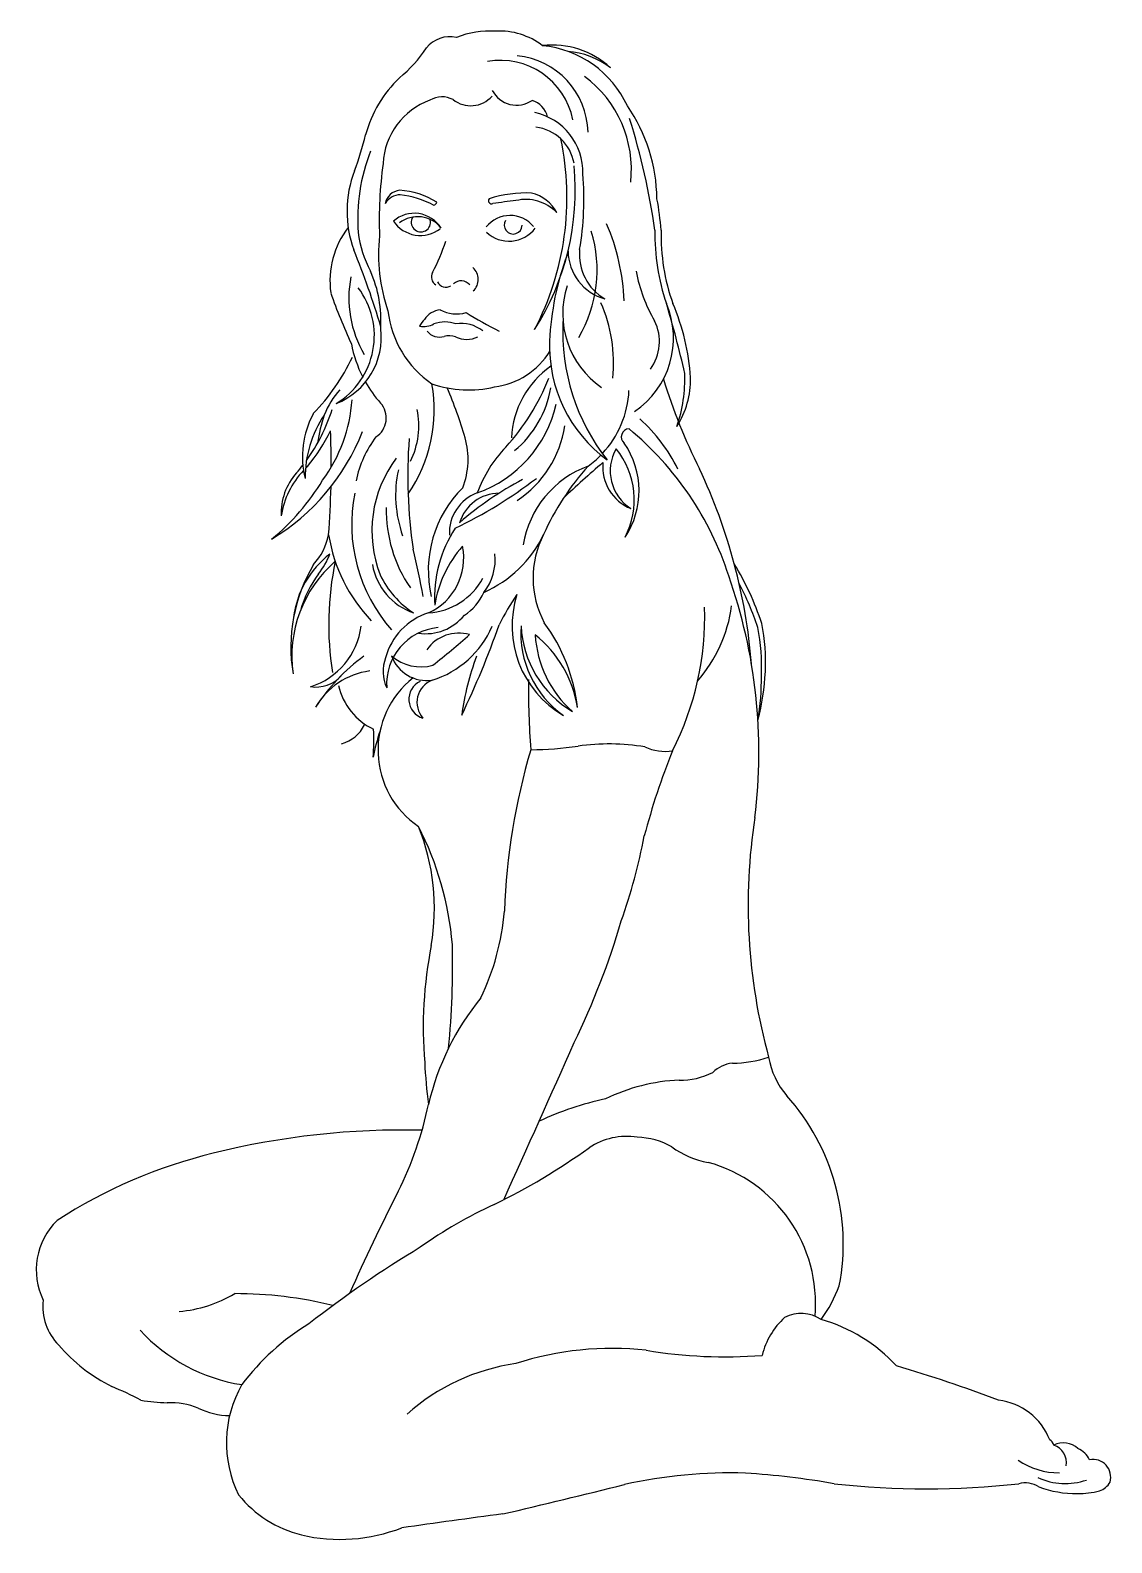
# Model space of a CAD drawing. Extents: x 3.188 to 3.863, y 1.505 to 2.449.
import ezdxf

# ---------------------------------------------------------------- set-up
doc = ezdxf.new("R2010")
doc.units = 0
doc.header["$MEASUREMENT"] = 0
doc.layers.add('MUEBLES', color=17, linetype='CONTINUOUS')
doc.layers.add('PERSONAS', color=21, linetype='CONTINUOUS')

# ---------------------------------------------------------------- blocks, each defined once
blk = doc.blocks.new('ALICIA_SILVERSTONE')
at = {"layer": 'PERSONAS'}
for centre, radius, start, end in [((-42.29256, 3.51381), 0.01877, 77.48431, 141.39241), ((-42.26729, 3.47764), 0.05847, 86.75492, 111.259), ((-42.26161, 3.49169), 0.04439, 52.61751, 93.05922), ((-42.37732, 3.57169), 0.08393, 309.45282, 326.62982), ((-42.25558, 3.47171), 0.04926, 1.52428, 84.15013), ((-42.22848, 3.47403), 0.0533, 47.33834, 96.65703), ((-42.2411, 3.46196), 0.06532, 24.80301, 84.34571), ((-42.22319, 3.47259), 0.05101, 52.80765, 85.23703), ((-42.26104, 3.4716), 0.04619, 11.35638, 100.08779), ((-42.27091, 3.45115), 0.07697, 133.60197, 164.78634), ((-42.25179, 3.44966), 0.07249, 353.7879, 53.31699), ((-42.28981, 3.45121), 0.04446, 109.94843, 177.08418), ((-42.29751, 3.48025), 0.01479, 62.056, 120.34412), ((-42.27956, 3.50735), 0.01785, 231.85508, 318.15724), ((-42.25091, 3.50703), 0.01718, 207.66623, 304.29884), ((-42.2458, 3.47887), 0.0147, 14.44736, 71.87697), ((-42.24739, 3.44813), 0.03787, 358.201, 78.19106), ((-42.26767, 3.4301), 0.10434, 0.75583, 34.61214), ((-42.59777, 3.35044), 0.43748, 8.06907, 17.43567), ((-42.24227, 3.44872), 0.02766, 10.11861, 83.05186), ((-42.53297, 3.51645), 0.19314, 339.54384, 346.49334), ((-42.39841, 3.43232), 0.17891, 332.54588, 11.76968), ((-42.2349, 3.41893), 0.11516, 158.46845, 184.24624), ((-42.07879, 3.4183), 0.25784, 172.1604, 182.22074), ((-42.28655, 3.42363), 0.07019, 158.85487, 200.09238), ((-42.37658, 3.43701), 0.16232, 327.52027, 5.32514), ((-42.39981, 3.43153), 0.19089, 350.4086, 4.6295), ((-42.32271, 3.42641), 0.01042, 96.47423, 168.22091), ((-42.32661, 3.38835), 0.04849, 57.6904, 86.7723), ((-42.24536, 3.36332), 0.07176, 86.96642, 108.47619), ((-42.24688, 3.41183), 0.02374, 27.7705, 77.07877), ((-42.3233, 3.42274), 0.01122, 90.87421, 148.88528), ((-42.33186, 3.36981), 0.06469, 63.18369, 82.54689), ((-42.30303, 3.42994), 0.00241, 278.52426, 345.51935), ((-42.26659, 3.43025), 0.00189, 143.27315, 296.08739), ((-41.68135, -1.1946), 4.65994, 97.02589, 97.20447), ((-42.24517, 3.40418), 0.02689, 44.11002, 103.27934), ((-42.31651, 3.40151), 0.15607, 3.79801, 11.0674), ((-42.31472, 3.40248), 0.01992, 32.58358, 131.13787), ((-42.31102, 3.42891), 0.02032, 214.21182, 307.59846), ((-42.31261, 3.40161), 0.0187, 38.30705, 127.78175), ((-42.31065, 3.41685), 0.00602, 147.95166, 14.12766), ((-42.25497, 3.40193), 0.01911, 39.7581, 141.23695), ((-42.25305, 3.41506), 0.00557, 148.06469, 358.58076), ((-42.31764, 3.36268), 0.1339, 2.17992, 23.36954), ((-42.31244, 3.38009), 0.05494, 142.47844, 187.74015), ((-42.27967, 3.41952), 0.07066, 187.40925, 208.06555), ((-42.23237, 3.39631), 0.10475, 173.42067, 199.41455), ((-42.2556, 3.42557), 0.02054, 226.95241, 322.72216), ((-42.28206, 3.38686), 0.08144, 329.09281, 17.38138), ((-42.03043, 3.40947), 0.13421, 178.98167, 198.84995), ((-42.03272, 3.40904), 0.12809, 178.74368, 199.5863), ((-42.81929, 3.20831), 0.50447, 16.50213, 22.27431), ((-42.42253, 3.44772), 0.13443, 332.4496, 341.44187), ((-42.18734, 3.39927), 0.03146, 180.67325, 254.28884), ((-42.17957, 3.39672), 0.03216, 174.63194, 239.57697), ((-42.28461, 3.38113), 0.00979, 313.04758, 48.93067), ((-42.05399, 3.33488), 0.1765, 159.61352, 177.43787), ((-42.28611, 3.36965), 0.06949, 169.05115, 210.58788), ((-42.4131, 3.35518), 0.07757, 356.4989, 23.62723), ((-42.29831, 3.38271), 0.00578, 150.67503, 239.32044), ((-42.29508, 3.38192), 0.00562, 202.83943, 303.48808), ((-42.28557, 3.3732), 0.00704, 40.08542, 131.34821), ((-42.08506, 3.40255), 0.09266, 190.15101, 210.65403), ((-42.04009, 3.48702), 0.34621, 199.28301, 204.947), ((-42.38919, 3.34604), 0.04952, 301.33359, 37.17948), ((-42.16593, 3.36), 0.05623, 162.13152, 235.18604), ((-42.26761, 3.36876), 0.06397, 186.52788, 235.57772), ((-42.29723, 3.34868), 0.01353, 95.54926, 146.12891), ((-42.28831, 3.38174), 0.0221, 242.43195, 285.43019), ((-42.10885, 3.64577), 0.33398, 238.68644, 242.74076), ((-42.28221, 3.32929), 0.09179, 353.89944, 23.97582), ((-42.20824, 3.3445), 0.0552, 304.02674, 23.04289), ((-42.80495, 3.17229), 0.67589, 12.84613, 16.66378), ((-42.28141, 3.31123), 0.13928, 3.56217, 23.20242), ((-42.37982, 3.34509), 0.04448, 291.61449, 6.9145), ((-42.29164, 3.34106), 0.02265, 137.97098, 151.12998), ((-42.30895, 3.36464), 0.0129, 258.71385, 299.96129), ((-42.29562, 3.33363), 0.021, 70.858, 109.142), ((-42.28548, 3.33207), 0.02165, 51.78153, 98.64119), ((-42.09283, 3.34859), 0.12932, 177.22149, 218.24365), ((-42.19117, 3.34239), 0.02939, 323.99562, 26.06563), ((-42.27856, 3.35514), 0.07676, 190.61856, 207.04257), ((-42.29894, 3.35512), 0.00995, 218.71968, 286.02619), ((-42.29284, 3.33266), 0.01333, 73.368, 104.55084), ((-42.28203, 3.35926), 0.0155, 243.15869, 296.84131), ((-42.14248, 3.33946), 0.08788, 177.83949, 233.79616), ((-42.47479, 3.39078), 0.13462, 316.09428, 334.44707), ((-42.27102, 3.36208), 0.04835, 277.57544, 328.08914), ((-42.19681, 3.27984), 0.05735, 124.72059, 177.46843), ((-42.23739, 3.31915), 0.09148, 341.01488, 2.1399), ((-42.32415, 3.27851), 0.05011, 137.57644, 158.9176), ((-42.27856, 3.35514), 0.07676, 209.68633, 221.73608), ((-42.39375, 3.29948), 0.09147, 325.23656, 10.39849), ((-42.28103, 3.38268), 0.07046, 251.16325, 283.44513), ((-42.53108, 3.21035), 0.25831, 16.18607, 23.52856), ((-42.36248, 3.37169), 0.1416, 317.78696, 338.40945), ((-42.29351, 3.32442), 0.06488, 309.55231, 350.31189), ((-42.24254, 3.31472), 0.06181, 316.9201, 357.4477), ((-41.80023, 3.43075), 0.37609, 197.29447, 206.48312), ((-42.19752, 3.31879), 0.05513, 327.76159, 1.13374), ((-42.44852, 3.31244), 0.09515, 323.57462, 356.1345), ((-42.3462, 3.29471), 0.01395, 302.59947, 41.98716), ((-42.30124, 3.32059), 0.07705, 289.53564, 347.0377), ((-42.32781, 3.27062), 0.05671, 151.79758, 193.913), ((-42.31322, 3.25752), 0.06964, 145.93047, 180.44404), ((-42.47068, 3.33293), 0.10972, 323.90025, 342.58342), ((-42.27701, 3.26486), 0.0991, 161.35933, 171.74901), ((-42.36167, 3.2899), 0.04974, 333.53337, 11.83492), ((-42.24575, 3.21506), 0.10679, 26.59175, 47.74698), ((-42.47426, 3.3362), 0.13664, 301.06352, 338.55057), ((-42.47306, 3.33971), 0.11858, 320.66224, 333.43863), ((-42.91744, 3.26476), 0.55087, 359.93103, 2.28076), ((-42.28738, 3.29954), 0.06718, 303.19184, 351.70071), ((-42.18054, 3.28294), 0.00505, 92.66954, 230.75306), ((-42.30673, 3.13557), 0.19772, 17.8713, 50.42987), ((-42.28322, 3.24129), 0.06937, 143.08059, 168.1258), ((-42.00138, 3.25881), 0.31742, 175.83908, 188.30674), ((-42.33048, 3.26906), 0.0493, 338.83018, 15.64764), ((-42.20025, 3.22081), 0.07998, 135.81123, 160.14326), ((-42.16449, 3.26178), 0.028, 150.52513, 237.21482), ((-42.22786, 3.24369), 0.05036, 332.39574, 39.25161), ((-42.22708, 3.24932), 0.05255, 326.55434, 34.42856), ((-42.47068, 3.33293), 0.10972, 318.63279, 321.95177), ((-42.34564, 3.22575), 0.05272, 132.63088, 134.53779), ((-42.266, 3.22423), 0.07521, 142.87561, 201.31924), ((-42.18488, 3.20585), 0.0626, 109.94686, 171.10441), ((-42.0857, 3.15555), 0.1626, 137.83969, 155.88255), ((-41.89504, 2.9078), 0.46919, 130.06753, 134.15216), ((-42.24254, 3.31472), 0.06181, 305.96961, 315.71813), ((-42.16928, 3.26415), 0.02791, 174.41457, 248.18375), ((-42.49453, 3.32975), 0.14308, 309.37728, 328.94518), ((-42.36023, 3.23546), 0.03759, 138.40126, 182.77973), ((-42.34564, 3.22575), 0.05272, 136.48268, 171.39334), ((-42.2515, 3.24657), 0.07491, 167.74254, 199.69837), ((-42.41083, 3.48131), 0.28276, 295.4877, 307.52914), ((-42.15293, 3.07594), 0.20346, 117.58323, 131.02702), ((-42.45423, 3.11308), 0.35103, 4.62431, 25.29058), ((-42.91744, 3.26476), 0.55087, 355.52139, 358.66366), ((-42.25468, 3.22832), 0.09916, 168.6604, 221.51668), ((-42.23353, 3.19971), 0.0725, 134.68517, 193.0279), ((-42.26628, 3.22302), 0.0266, 110.22258, 182.77159), ((-42.26166, 3.22188), 0.02594, 90.29584, 163.08143), ((-42.2466, 3.23714), 0.08562, 178.78, 214.43841), ((-42.40811, 3.23033), 0.04078, 318.54869, 347.8505), ((-42.26812, 3.23832), 0.10148, 189.39959, 223.63427), ((-42.22199, 3.18234), 0.08015, 146.93183, 183.12426), ((-42.30119, 3.25407), 0.07435, 293.62638, 334.4457), ((-42.18129, 3.19494), 0.05935, 152.87381, 208.08269), ((-42.33215, 3.16337), 0.05834, 127.15755, 173.11499), ((-42.41488, 3.22859), 0.05105, 322.36485, 338.48966), ((-42.96616, 3.05896), 0.66866, 10.7229, 13.31434), ((-42.32133, 3.20727), 0.03743, 294.38476, 11.48113), ((-42.2312, 3.16696), 0.07167, 138.22063, 171.16222), ((-42.2968, 3.20628), 0.03254, 321.3236, 6.41424), ((-42.29176, 3.15188), 0.10004, 149.04579, 189.64823), ((-42.31307, 3.1462), 0.0781, 130.79109, 188.16415), ((-42.17284, 3.16578), 0.1953, 168.31738, 188.77746), ((-42.30259, 3.20985), 0.03881, 189.66869, 251.11617), ((-42.26558, 3.11169), 0.17637, 18.12802, 31.43894), ((-42.3163, 3.15418), 0.07246, 143.36736, 163.70208), ((-42.28479, 3.22092), 0.05663, 205.11694, 237.57949), ((-42.30826, 3.21427), 0.04116, 273.3168, 331.90723), ((-42.43067, 3.08618), 0.33096, 352.95814, 19.42463), ((-42.26806, 3.10921), 0.17637, 18.12802, 27.82614), ((-42.29999, 3.19804), 0.03105, 302.06555, 337.08512), ((-42.09707, 3.08196), 0.1848, 146.22093, 153.03386), ((-42.18914, 3.16497), 0.06462, 162.21444, 239.75241), ((-42.29357, 3.13456), 0.04053, 107.6769, 164.8435), ((-42.30768, 3.1912), 0.03104, 261.57897, 321.14463), ((-42.31813, 3.17091), 0.18461, 333.02607, 1.77308), ((-42.20529, 3.18934), 0.08932, 318.91228, 352.38862), ((-42.39297, 3.17048), 0.04539, 287.24853, 352.92924), ((-42.29667, 3.12872), 0.03538, 95.10632, 183.89037), ((-42.32168, 3.18884), 0.06048, 287.37834, 336.5862), ((-42.78986, 3.35176), 0.55988, 334.35484, 340.59684), ((-42.18516, 3.16064), 0.06313, 175.93698, 234.65087), ((-42.18251, 3.16817), 0.0657, 182.6666, 239.33138), ((-42.32252, 3.10154), 0.11037, 6.57403, 36.37583), ((-42.21806, 3.14005), 0.12004, 357.13875, 11.54862), ((-42.21557, 3.14253), 0.12004, 357.13875, 11.54862), ((-42.28695, 3.13601), 0.02453, 74.06982, 144.62852), ((-42.65225, 3.58335), 0.56389, 308.25127, 311.28133), ((-42.28516, 3.10232), 0.07325, 9.31783, 51.26458), ((-42.17068, 3.16334), 0.06875, 183.24228, 228.73814), ((-42.27376, 3.04748), 0.12245, 126.24075, 146.95266), ((-42.3097, 3.1366), 0.02453, 159.58688, 204.77959), ((-42.3068, 3.15456), 0.02365, 200.1899, 277.7222), ((-42.31063, 3.16741), 0.02791, 228.85335, 285.57261), ((-42.11265, 3.08572), 0.1741, 159.72173, 172.16818), ((-42.37621, 3.14844), 0.02156, 261.18132, 317.23037), ((-42.33635, 3.09104), 0.04629, 97.74814, 149.90538), ((-42.28011, 3.08746), 0.05729, 128.08457, 236.06397), ((-42.25521, 3.1455), 0.15978, 345.78553, 356.78653), ((-42.24574, 3.13153), 0.1476, 350.14393, 0.98282), ((-42.32233, 3.1374), 0.04092, 193.50187, 244.20221), ((-42.30586, 3.11932), 0.01228, 115.42889, 253.61162), ((-42.29835, 3.11736), 0.01474, 110.9571, 221.83361), ((-41.74522, 3.12625), 0.49831, 179.39644, 184.42292), ((-42.36628, 3.11365), 0.02297, 285.56909, 333.18974), ((-42.46479, 3.09389), 0.12483, 355.06839, 3.06558), ((-42.21619, 3.0591), 0.12654, 161.40636, 169.03887), ((-41.85499, 2.97273), 0.4038, 163.44103, 177.96455), ((-42.24349, 3.30292), 0.2151, 270.38575, 278.26954), ((-42.19326, 2.95414), 0.13727, 80.60559, 98.07917), ((-41.74041, 2.92075), 0.44546, 158.06154, 165.27279), ((-42.1584, 3.11602), 0.02924, 244.77237, 279.43502), ((-42.44018, 2.98866), 0.13797, 350.42575, 21.81385), ((-42.49075, 2.94885), 0.20054, 4.98027, 27.01314), ((-41.75052, 2.99073), 0.35594, 171.13146, 195.4273), ((-42.54644, 3.10724), 0.3823, 340.72089, 348.95351), ((-42.41429, 3.00032), 0.15632, 334.48075, 355.13996), ((-42.64354, 3.115), 0.47715, 333.90949, 343.69214), ((-42.05024, 2.91482), 0.25894, 168.66556, 184.89246), ((-42.83993, 2.95425), 0.54909, 354.5039, 1.25264), ((-42.14711, 2.82974), 0.16298, 140.69822, 166.93141), ((-50.52811, 6.57361), 9.08654, 335.511143, 336.188793), ((-42.03688, 2.90418), 0.2716, 182.41543, 187.95494), ((-42.11355, 2.87051), 0.02195, 97.07764, 133.17642), ((-42.11692, 2.96617), 0.07389, 270.51731, 288.36739), ((-42.04473, 2.90431), 0.0496, 189.58957, 220.65617), ((-42.14441, 2.76566), 0.11613, 92.4599, 116.0416), ((-42.14846, 2.92503), 0.04335, 268.76282, 297.31375), ((-42.15603, 2.68439), 0.18974, 101.97326, 115.20903), ((-42.18554, 2.77962), 0.13849, 349.10835, 41.83671), ((-42.52948, 2.91401), 0.22858, 333.56195, 348.02927), ((-42.3216, 2.35565), 0.49492, 88.64781, 103.85864), ((-42.18229, 2.80403), 0.04256, 81.06106, 123.41942), ((-42.17672, 2.80033), 0.04576, 60.28988, 88.69069), ((-42.1221, 2.88354), 0.05395, 233.69587, 260.00308), ((-42.36257, 2.52135), 0.32423, 103.84276, 122.69008), ((-42.43903, 3.16242), 0.39835, 295.91013, 305.85154), ((-42.15581, 2.74226), 0.09146, 355.01858, 74.5622), ((-41.25949, 2.26529), 1.19752, 152.82324, 156.19359), ((-42.14617, 2.54625), 0.28392, 114.73562, 125.4925), ((-42.50722, 2.76331), 0.0434, 134.58028, 205.84313), ((-41.9714, 2.20831), 0.66273, 120.82696, 128.11555), ((-42.46811, 2.81812), 0.08094, 274.67547, 300.67916), ((-42.42632, 2.4943), 0.25421, 76.16716, 90.11182), ((-42.13152, 2.7842), 0.08755, 323.74547, 339.43997), ((-42.51231, 2.7405), 0.03419, 173.47821, 224.65061), ((-42.07337, 2.71363), 0.02254, 56.46313, 117.14777), ((-42.3028, 2.6019), 0.14957, 121.2827, 143.08164), ((-42.05082, 2.69814), 0.04839, 132.73053, 165.78565), ((-42.08861, 2.63487), 0.10141, 42.55238, 74.14958), ((-42.40521, 2.8003), 0.1099, 222.77528, 261.00793), ((-42.45545, 2.78608), 0.10694, 220.61085, 243.32882), ((-42.19102, 2.51768), 0.1967, 83.882, 107.88296), ((-42.12102, 3.00044), 0.29134, 260.31041, 274.58441), ((-42.23324, 2.57731), 0.12885, 98.11221, 131.8604), ((-42.24692, 1.90411), 0.83261, 69.12215, 73.74845), ((-42.57201, 2.51998), 0.18381, 61.89003, 68.09838), ((-42.35903, 2.65555), 0.07297, 150.25766, 206.46833), ((-42.46686, 2.78452), 0.10408, 259.7363, 268.89176), ((-42.46697, 2.63328), 0.04722, 68.30877, 92.30883), ((-41.95503, 2.64281), 0.03954, 21.58558, 82.97606), ((-42.42883, 2.71968), 0.04729, 244.05892, 268.56112), ((-41.92035, 2.65323), 0.00462, 9.72073, 63.29685), ((-41.90973, 2.64224), 0.01324, 46.54086, 117.27922), ((-41.91943, 2.64293), 0.01166, 350.96562, 71.84869), ((-41.90634, 2.63862), 0.01442, 25.87359, 66.61154), ((-41.91222, 2.68261), 0.04589, 235.83601, 270.0034), ((-41.89128, 2.63401), 0.0111, 343.99795, 100.84554), ((-42.11735, 2.33363), 0.30309, 88.25172, 102.6184), ((-42.14461, 2.09702), 0.5408, 80.23058, 86.12839), ((-41.90864, 2.67051), 0.04048, 245.23535, 289.14136), ((-42.36798, 2.66814), 0.07219, 218.67321, 256.19335), ((-44.13299, 10.5505), 8.15745, 283.277378, 283.8261), ((-41.99523, 3.14261), 0.51586, 263.58731, 276.41269), ((-41.93374, 2.61428), 0.01617, 57.77249, 103.8679), ((-41.90184, 2.69183), 0.06798, 249.97361, 270.73302), ((-41.90023, 2.67439), 0.05054, 269.16435, 284.95433), ((-41.89072, 2.63658), 0.01157, 287.75635, 330.86545), ((-41.49177, -3.23026), 5.89159, 97.487502, 98.106793), ((-42.36102, 2.70084), 0.10561, 256.75752, 291.33297)]:
    blk.add_arc(centre, radius, start, end, dxfattribs=at)

msp = doc.modelspace()

# ---------------------------------------------------------------- block references
at = {"layer": 'MUEBLES'}
msp.add_blockref('ALICIA_SILVERSTONE', (45.74205, -1.08782), dxfattribs=at)

doc.saveas('drawing.dxf')
